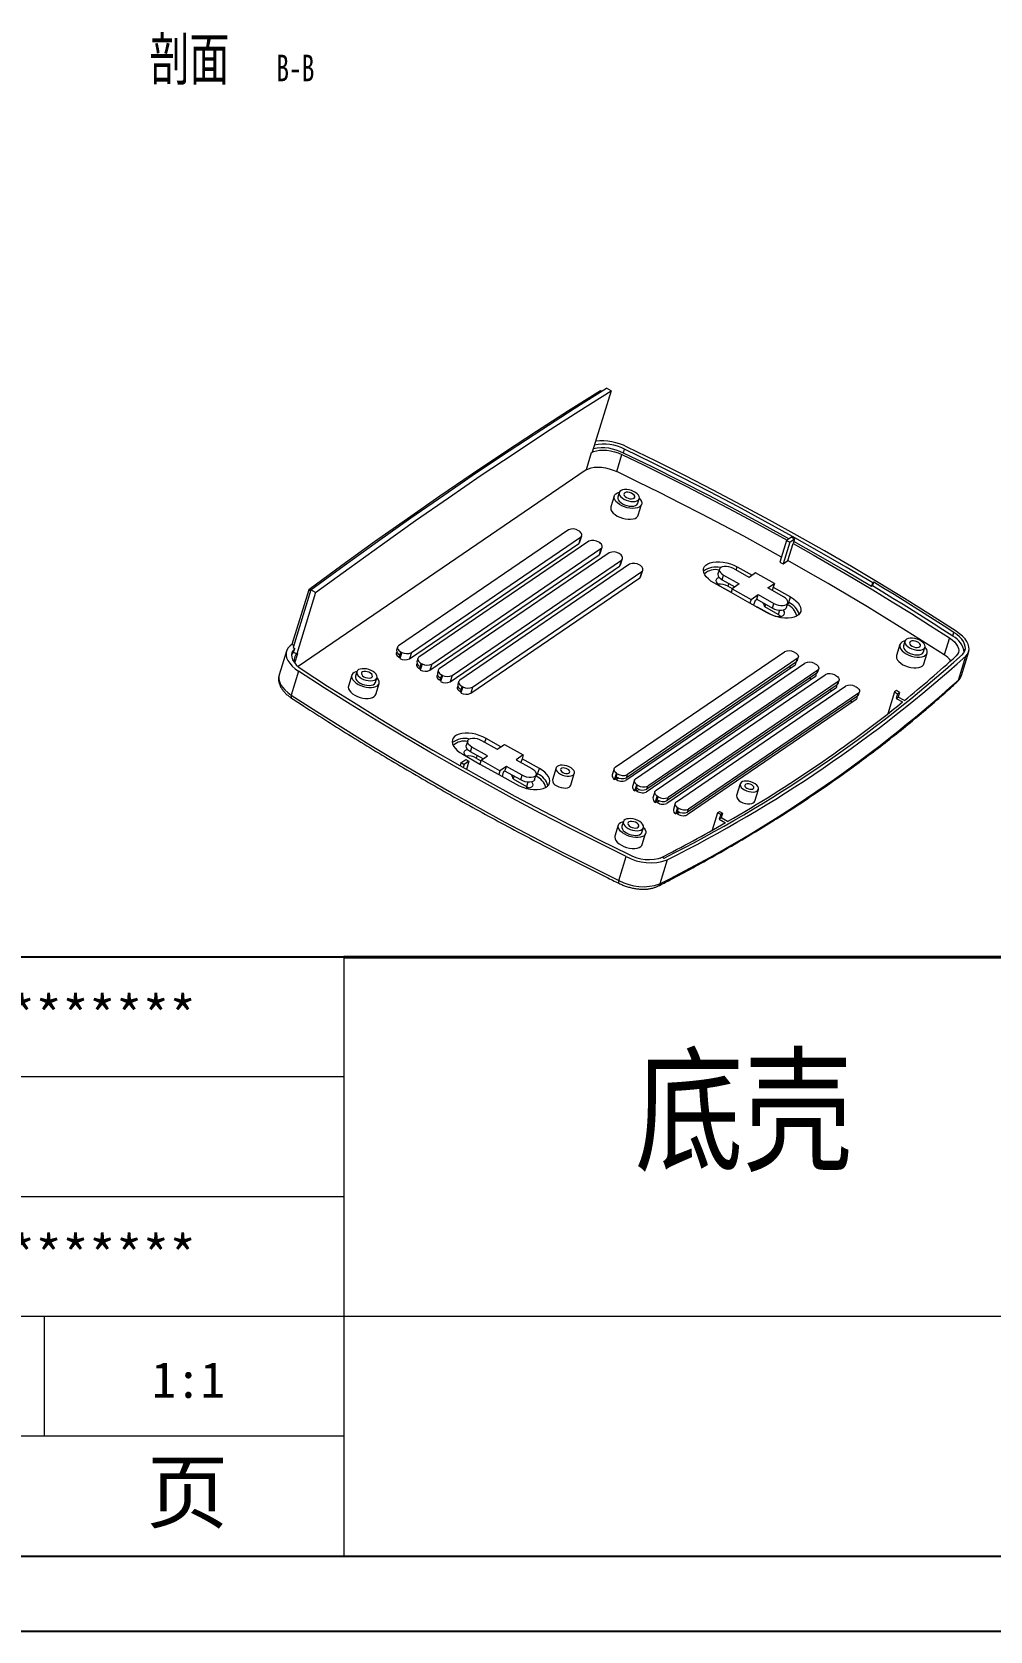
# Model space of a CAD drawing. Header units: inches. Extents: x 2104 to 4068, y 410 to 823.
# Drawn here: x 3097.7 to 3223.4, y 409.8 to 619.7 of the extents above; entities that cross this region are included whole.
import ezdxf

# ---------------------------------------------------------------- set-up
doc = ezdxf.new("R2010")
doc.units = ezdxf.units.IN
doc.layers.add('文字', color=81, linetype='Continuous')
doc.layers.add('粗实线', color=7, linetype='Continuous', lineweight=30)
doc.layers.add('细实线', color=3, linetype='Continuous', lineweight=9)
doc.styles.add('SLDTEXTSTYLE1', font='TXT', dxfattribs={"width": 0.75, "bigfont": 'bigfont'})
doc.styles.add('SLDTEXTSTYLE3', font='TXT', dxfattribs={"width": 0.7})
doc.styles.get("Standard").update_dxf_attribs({"font": 'txt', "bigfont": 'gbcbig.shx'})
doc.styles.add('宋体', font='', dxfattribs={"width": 0.8, "height": 3.5})
doc.styles.get('宋体').set_extended_font_data('SimSun')

# ---------------------------------------------------------------- blocks, each defined once
blk = doc.blocks.new('SW_NOTE_2')
at = {"color": 0, "linetype": 'Continuous', "lineweight": 0, "attachment_point": 2}
for s, insert, char_height, style in [('剖面', (8.33, 8.19), 6.35, 'SLDTEXTSTYLE1'), ('B-B', (22.23, 5.8), 3.5, 'SLDTEXTSTYLE3')]:
    blk.add_mtext(s, dxfattribs=dict(at, insert=insert, char_height=char_height, style=style))

msp = doc.modelspace()

# ---------------------------------------------------------------- linework, layer by layer
at = {"color": 7, "linetype": 'Continuous', "lineweight": 15}
for p, q in [((3173.708, 572.597), (3171.236, 564.53)), ((3172.44, 572.537), (3172.305, 572.612)), ((3173.708, 572.597), (3173.091, 572.945)), ((3175.346, 564.433), (3175.496, 564.922)), ((3171.114, 564.447), (3170.427, 562.206)), ((3171.114, 564.447), (3171.236, 564.53)), ((3174.451, 561.993), (3175.138, 564.234)), ((3170.427, 562.206), (3132.643, 536.402)), ((3174.124, 558.788), (3173.687, 557.362)), ((3174.789, 559.253), (3174.602, 558.642)), ((3177.231, 557.836), (3177.418, 558.447)), ((3177.272, 556.263), (3177.709, 557.689)), ((3168.113, 554.349), (3145.82, 539.124)), ((3169.549, 554.176), (3169.446, 554.234)), ((3147.266, 537.417), (3169.46, 552.574)), ((3147.516, 538.232), (3169.71, 553.388)), ((3170.788, 552.843), (3148.495, 537.619)), ((3169.71, 553.388), (3169.46, 552.574)), ((3169.61, 552.765), (3169.859, 553.58)), ((3172.224, 552.67), (3172.121, 552.728)), ((3172.284, 551.26), (3172.534, 552.074)), ((3196.742, 552.954), (3195.868, 550.102)), ((3197.153, 552.723), (3196.279, 549.871)), ((3197.379, 553.39), (3196.742, 552.954)), ((3196.742, 552.954), (3197.153, 552.723)), ((3196.918, 550.307), (3197.604, 552.547)), ((3197.153, 552.723), (3197.792, 553.159)), ((3197.792, 553.159), (3197.604, 552.547)), ((3149.941, 535.911), (3172.135, 551.068)), ((3150.191, 536.726), (3172.384, 551.883)), ((3173.463, 551.338), (3151.17, 536.113)), ((3152.865, 535.22), (3175.059, 550.377)), ((3172.384, 551.883), (3172.135, 551.068)), ((3174.899, 551.165), (3174.796, 551.223)), ((3175.059, 550.377), (3174.809, 549.562)), ((3174.959, 549.754), (3175.209, 550.569)), ((3195.868, 550.102), (3196.279, 549.871)), ((3196.279, 549.871), (3196.918, 550.307)), ((3152.616, 534.405), (3174.809, 549.562)), ((3176.137, 549.832), (3153.845, 534.608)), ((3155.29, 532.9), (3177.484, 548.057)), ((3155.54, 533.715), (3177.734, 548.872)), ((3177.573, 549.659), (3177.471, 549.717)), ((3177.734, 548.872), (3177.484, 548.057)), ((3177.634, 548.248), (3177.884, 549.063)), ((3187.929, 549.198), (3187.742, 548.587)), ((3188.3, 547.785), (3188.487, 548.396)), ((3188.487, 548.396), (3190.544, 547.238)), ((3191.82, 548.109), (3189.762, 549.267)), ((3190.26, 549.476), (3192.213, 548.377)), ((3192.673, 548.691), (3191.82, 548.109)), ((3195.142, 547.302), (3192.673, 548.691)), ((3134.04, 546.48), (3131.837, 539.291)), ((3134.316, 546.463), (3131.993, 538.885)), ((3134.933, 546.116), (3132.461, 538.049)), ((3134.279, 546.345), (3134.04, 546.48)), ((3134.933, 546.116), (3134.316, 546.463)), ((3189.462, 546.112), (3187.198, 547.386)), ((3188.05, 546.97), (3189.478, 546.166)), ((3188.3, 547.785), (3189.969, 546.845)), ((3189.634, 546.616), (3189.051, 546.945)), ((3189.612, 546.601), (3189.462, 546.112)), ((3191.931, 544.722), (3189.462, 546.112)), ((3190.544, 547.238), (3189.612, 546.601)), ((3189.612, 546.601), (3192.081, 545.211)), ((3192.081, 545.211), (3193.013, 545.848)), ((3192.826, 545.237), (3193.013, 545.848)), ((3193.013, 545.848), (3195.071, 544.69)), ((3194.289, 546.719), (3195.142, 547.302)), ((3196.346, 545.561), (3194.289, 546.719)), ((3194.992, 546.813), (3194.864, 546.395)), ((3195.142, 547.302), (3194.992, 546.813)), ((3194.992, 546.813), (3197.255, 545.539)), ((3207.897, 546.891), (3208.047, 547.38)), ((3208.025, 546.978), (3207.897, 546.891)), ((3208.025, 546.978), (3208.175, 547.467)), ((3208.175, 547.467), (3208.047, 547.38)), ((3192.081, 545.211), (3191.931, 544.722)), ((3194.194, 543.448), (3191.931, 544.722)), ((3192.608, 545.088), (3192.413, 544.451)), ((3192.608, 545.088), (3192.826, 545.237)), ((3192.826, 545.237), (3194.884, 544.079)), ((3192.881, 544.25), (3194.634, 543.264)), ((3193.991, 544.581), (3193.882, 544.225)), ((3195.635, 543.239), (3193.882, 544.225)), ((3194.884, 544.079), (3195.071, 544.69)), ((3196.716, 544.148), (3196.904, 544.759)), ((3196.84, 544.514), (3196.83, 544.52)), ((3197.03, 544.805), (3196.84, 544.514)), ((3196.919, 544.868), (3197.03, 544.805)), ((3197.03, 544.805), (3197.255, 545.539)), ((3212.277, 539.741), (3212.089, 539.129)), ((3218.115, 540.172), (3217.429, 537.932)), ((3218.56, 540.396), (3218.71, 540.885)), ((3131.105, 538.434), (3130.144, 535.297)), ((3131.582, 539.117), (3131.579, 539.107)), ((3131.837, 539.291), (3131.582, 539.117)), ((3131.582, 539.117), (3131.587, 539.114)), ((3132.076, 539.156), (3131.837, 539.291)), ((3131.993, 538.885), (3132.205, 538.766)), ((3132.056, 538.277), (3132.205, 538.766)), ((3132.056, 538.277), (3132.461, 538.049)), ((3132.461, 538.049), (3132.583, 538.132)), ((3145.687, 538.954), (3145.562, 538.547)), ((3145.822, 537.676), (3146.09, 537.859)), ((3146.111, 537.847), (3145.986, 537.44)), ((3146.008, 537.905), (3146.133, 538.313)), ((3146.008, 537.905), (3146.111, 537.847)), ((3146.236, 538.255), (3146.111, 537.847)), ((3146.133, 538.313), (3146.236, 538.255)), ((3147.516, 538.232), (3147.266, 537.417)), ((3148.362, 537.448), (3148.237, 537.041)), ((3174.263, 523.176), (3196.457, 538.333)), ((3198.153, 537.44), (3175.86, 522.215)), ((3197.737, 538.309), (3197.84, 538.252)), ((3198.028, 537.032), (3198.153, 537.44)), ((3198.161, 537.203), (3198.286, 537.61)), ((3211.611, 539.276), (3211.174, 537.85)), ((3214.719, 538.324), (3214.906, 538.935)), ((3214.76, 536.751), (3215.197, 538.177)), ((3219.287, 534.632), (3220.248, 537.769)), ((3219.68, 535.235), (3220.641, 538.373)), ((3132.713, 535.79), (3131.751, 532.653)), ((3139.685, 535.269), (3139.248, 533.843)), ((3140.35, 535.733), (3140.163, 535.122)), ((3148.497, 536.17), (3148.765, 536.353)), ((3148.786, 536.342), (3148.661, 535.934)), ((3148.683, 536.4), (3148.808, 536.807)), ((3148.683, 536.4), (3148.786, 536.342)), ((3148.911, 536.749), (3148.786, 536.342)), ((3148.808, 536.807), (3148.911, 536.749)), ((3150.191, 536.726), (3149.941, 535.911)), ((3151.037, 535.943), (3150.912, 535.535)), ((3151.358, 534.894), (3151.483, 535.301)), ((3151.483, 535.301), (3151.586, 535.244)), ((3197.853, 536.591), (3175.66, 521.434)), ((3198.028, 537.032), (3175.735, 521.808)), ((3176.938, 521.67), (3199.132, 536.827)), ((3200.702, 535.527), (3178.41, 520.302)), ((3200.827, 535.934), (3178.535, 520.71)), ((3179.613, 520.165), (3201.807, 535.321)), ((3200.412, 536.804), (3200.515, 536.746)), ((3200.702, 535.527), (3200.827, 535.934)), ((3200.836, 535.697), (3200.96, 536.105)), ((3203.086, 535.298), (3203.189, 535.24)), ((3142.792, 534.316), (3142.98, 534.928)), ((3142.833, 532.744), (3143.27, 534.17)), ((3151.172, 534.665), (3151.44, 534.848)), ((3151.461, 534.836), (3151.336, 534.429)), ((3151.358, 534.894), (3151.461, 534.836)), ((3151.586, 535.244), (3151.461, 534.836)), ((3152.865, 535.22), (3152.616, 534.405)), ((3153.711, 534.437), (3153.587, 534.03)), ((3153.847, 533.159), (3154.115, 533.342)), ((3154.135, 533.33), (3154.011, 532.923)), ((3154.033, 533.388), (3154.157, 533.796)), ((3154.033, 533.388), (3154.135, 533.33)), ((3154.26, 533.738), (3154.135, 533.33)), ((3154.157, 533.796), (3154.26, 533.738)), ((3155.54, 533.715), (3155.29, 532.9)), ((3200.528, 535.086), (3178.334, 519.929)), ((3203.203, 533.58), (3181.009, 518.423)), ((3203.377, 534.021), (3181.085, 518.797)), ((3203.502, 534.429), (3181.209, 519.204)), ((3182.288, 518.659), (3204.481, 533.816)), ((3203.377, 534.021), (3203.502, 534.429)), ((3203.51, 534.192), (3203.635, 534.599)), ((3205.761, 533.793), (3205.864, 533.735)), ((3211.155, 533.242), (3210.9, 533.068)), ((3211.567, 533.011), (3211.155, 533.242)), ((3205.878, 532.075), (3183.684, 516.918)), ((3206.052, 532.516), (3183.759, 517.291)), ((3206.177, 532.923), (3183.884, 517.699)), ((3206.052, 532.516), (3206.177, 532.923)), ((3206.185, 532.686), (3206.31, 533.093)), ((3210.9, 533.068), (3210.026, 530.216)), ((3210.9, 533.068), (3211.311, 532.837)), ((3211.311, 532.837), (3211.124, 532.225)), ((3211.124, 532.225), (3211.379, 532.4)), ((3211.124, 532.225), (3211.971, 531.749)), ((3211.311, 532.837), (3211.567, 533.011)), ((3211.567, 533.011), (3211.379, 532.4)), ((3212.202, 531.936), (3211.379, 532.4)), ((3210.026, 530.216), (3210.039, 530.209)), ((3159.257, 525.87), (3157.304, 526.97)), ((3154.243, 524.879), (3156.506, 523.605)), ((3154.894, 526.636), (3154.706, 526.025)), ((3155.264, 525.223), (3155.451, 525.835)), ((3156.933, 524.284), (3155.264, 525.223)), ((3157.509, 524.676), (3155.451, 525.835)), ((3156.727, 526.706), (3158.784, 525.548)), ((3158.784, 525.548), (3159.717, 526.185)), ((3159.717, 526.185), (3162.186, 524.795)), ((3162.186, 524.795), (3161.253, 524.158)), ((3162.186, 524.795), (3162.036, 524.306)), ((3154.015, 523.774), (3153.894, 523.381)), ((3154.015, 523.774), (3154.652, 524.21)), ((3154.425, 523.542), (3154.305, 523.149)), ((3155.064, 523.978), (3154.425, 523.542)), ((3154.652, 524.21), (3155.064, 523.978)), ((3155.064, 523.978), (3154.735, 522.906)), ((3156.015, 524.383), (3156.637, 524.033)), ((3156.656, 524.094), (3156.506, 523.605)), ((3156.506, 523.605), (3158.975, 522.215)), ((3156.656, 524.094), (3157.509, 524.676)), ((3159.125, 522.704), (3156.656, 524.094)), ((3159.125, 522.704), (3158.975, 522.215)), ((3159.978, 523.287), (3159.125, 522.704)), ((3159.79, 522.676), (3159.572, 522.527)), ((3159.79, 522.676), (3159.978, 523.287)), ((3161.848, 521.517), (3159.79, 522.676)), ((3162.035, 522.129), (3159.978, 523.287)), ((3161.253, 524.158), (3163.311, 523)), ((3162.036, 524.306), (3161.882, 523.804)), ((3164.299, 523.032), (3162.036, 524.306)), ((3164.075, 522.299), (3164.299, 523.032)), ((3166.497, 523.095), (3166.023, 521.547)), ((3174.114, 522.984), (3173.864, 522.169)), ((3158.975, 522.215), (3161.238, 520.941)), ((3159.572, 522.527), (3159.403, 521.974)), ((3160.956, 522.02), (3160.847, 521.664)), ((3160.847, 521.664), (3162.599, 520.677)), ((3161.848, 521.517), (3162.035, 522.129)), ((3163.681, 521.587), (3163.868, 522.198)), ((3163.885, 522.008), (3163.821, 522.044)), ((3163.867, 522.416), (3164.075, 522.299)), ((3163.885, 522.008), (3164.075, 522.299)), ((3168.413, 520.814), (3168.888, 522.362)), ((3174.174, 521.573), (3174.299, 521.981)), ((3174.306, 521.663), (3174.174, 521.573)), ((3174.299, 521.981), (3174.424, 522.388)), ((3174.402, 521.923), (3174.299, 521.981)), ((3174.388, 521.931), (3174.306, 521.663)), ((3174.402, 521.923), (3174.527, 522.33)), ((3174.722, 521.783), (3174.422, 521.578)), ((3174.527, 522.33), (3174.424, 522.388)), ((3175.735, 521.808), (3175.86, 522.215)), ((3176.788, 521.479), (3176.539, 520.664)), ((3176.974, 520.475), (3177.099, 520.883)), ((3177.077, 520.417), (3177.201, 520.825)), ((3177.201, 520.825), (3177.099, 520.883)), ((3178.41, 520.302), (3178.535, 520.71)), ((3190.662, 521.014), (3190.187, 519.466)), ((3176.849, 520.068), (3176.974, 520.475)), ((3176.981, 520.158), (3176.849, 520.068)), ((3177.077, 520.417), (3176.974, 520.475)), ((3177.063, 520.425), (3176.981, 520.158)), ((3177.397, 520.277), (3177.096, 520.072)), ((3179.463, 519.973), (3179.213, 519.158)), ((3179.524, 518.562), (3179.648, 518.97)), ((3179.655, 518.652), (3179.524, 518.562)), ((3179.648, 518.97), (3179.773, 519.377)), ((3179.751, 518.912), (3179.648, 518.97)), ((3179.737, 518.92), (3179.655, 518.652)), ((3179.751, 518.912), (3179.876, 519.319)), ((3180.071, 518.772), (3179.771, 518.567)), ((3179.876, 519.319), (3179.773, 519.377)), ((3181.085, 518.797), (3181.209, 519.204)), ((3182.138, 518.467), (3181.888, 517.653)), ((3192.578, 518.733), (3193.052, 520.281)), ((3182.198, 517.057), (3182.323, 517.464)), ((3182.33, 517.147), (3182.198, 517.057)), ((3182.323, 517.464), (3182.448, 517.871)), ((3182.426, 517.406), (3182.323, 517.464)), ((3182.412, 517.414), (3182.33, 517.147)), ((3182.426, 517.406), (3182.551, 517.813)), ((3182.746, 517.266), (3182.446, 517.061)), ((3182.551, 517.813), (3182.448, 517.871)), ((3183.759, 517.291), (3183.884, 517.699)), ((3187.686, 517.214), (3186.98, 514.912)), ((3187.686, 517.214), (3187.941, 517.389)), ((3188.097, 516.983), (3187.686, 517.214)), ((3188.097, 516.983), (3187.91, 516.372)), ((3188.165, 516.546), (3187.91, 516.372)), ((3187.91, 516.372), (3188.733, 515.908)), ((3187.941, 517.389), (3188.352, 517.157)), ((3188.352, 517.157), (3188.097, 516.983)), ((3188.352, 517.157), (3188.165, 516.546)), ((3189.012, 516.069), (3188.165, 516.546)), ((3174.663, 515.58), (3174.226, 514.154)), ((3175.328, 516.045), (3175.141, 515.434)), ((3177.77, 514.628), (3177.957, 515.239)), ((3177.811, 513.056), (3178.248, 514.482)), ((3174.742, 508.324), (3175.703, 511.461)), ((3181.064, 511.009), (3180.103, 507.872)), ((3180.473, 511.373), (3180.68, 511.257))]:
    msp.add_line(p, q, dxfattribs=at)
at = {"color": 8, "linetype": 'Continuous', "lineweight": 15}
for p, q in [((3190.132, 549.059), (3190.26, 549.476)), ((3189.16, 547.301), (3189.051, 546.945)), ((3195.805, 543.796), (3195.635, 543.239)), ((3132.199, 536.878), (3132.583, 538.132)), ((3145.601, 538.28), (3145.517, 538.006)), ((3148.276, 536.775), (3148.191, 536.5)), ((3150.95, 535.269), (3150.866, 534.994)), ((3153.625, 533.764), (3153.541, 533.489)), ((3157.15, 526.467), (3157.304, 526.97)), ((3156.124, 524.739), (3156.015, 524.383)), ((3162.77, 521.235), (3162.599, 520.677))]:
    msp.add_line(p, q, dxfattribs=at)
for p, q in [((3138.637, 498.267), (3020.677, 498.267)), ((2815.594, 419.627), (3374.557, 419.627)), ((2800.485, 409.797), (3384.387, 409.797))]:
    msp.add_line(p, q)
at = {"color": 7, "linetype": 'Continuous', "lineweight": 15, "flags": 128}
for points in [[(3172.305, 572.612), (3168.137, 569.977), (3163.947, 567.273), (3159.736, 564.503), (3155.503, 561.665), (3151.25, 558.76), (3146.977, 555.789), (3142.684, 552.752), (3138.371, 549.648), (3134.04, 546.48)], [(3134.316, 546.463), (3138.706, 549.678), (3143.077, 552.825), (3147.428, 555.905), (3151.758, 558.916), (3156.068, 561.86), (3160.357, 564.734), (3164.624, 567.54), (3168.869, 570.277), (3173.091, 572.945)], [(3134.933, 546.116), (3139.323, 549.331), (3143.694, 552.478), (3148.045, 555.557), (3152.375, 558.569), (3156.685, 561.512), (3160.974, 564.387), (3165.241, 567.193), (3169.486, 569.93), (3173.708, 572.597)], [(3171.114, 564.447), (3171.417, 564.61), (3171.782, 564.729), (3172.199, 564.801), (3172.658, 564.825), (3173.147, 564.799), (3173.653, 564.725), (3174.162, 564.603), (3174.662, 564.438), (3175.138, 564.234)], [(3208.047, 547.38), (3204.584, 549.438), (3201.08, 551.47), (3197.536, 553.475), (3193.954, 555.454), (3190.333, 557.405), (3186.676, 559.328), (3182.983, 561.223), (3179.256, 563.087), (3175.496, 564.922)], [(3219.006, 541.034), (3215.636, 543.195), (3212.22, 545.332), (3208.76, 547.443), (3205.256, 549.53), (3201.71, 551.589), (3198.123, 553.623), (3194.497, 555.628), (3190.831, 557.605), (3187.128, 559.554), (3183.389, 561.473), (3179.615, 563.362), (3175.807, 565.221)], [(3170.427, 562.206), (3170.73, 562.369), (3171.095, 562.488), (3171.512, 562.56), (3171.972, 562.584), (3172.46, 562.558), (3172.966, 562.484), (3173.475, 562.362), (3173.975, 562.198), (3174.451, 561.993)], [(3175.138, 564.234), (3177.963, 562.86), (3180.77, 561.469), (3183.557, 560.061), (3186.325, 558.636), (3189.073, 557.196), (3191.801, 555.739), (3194.507, 554.266), (3196.803, 552.996)], [(3197.058, 553.17), (3193.804, 554.965), (3190.183, 556.917), (3186.526, 558.84), (3182.833, 560.734), (3179.106, 562.598), (3175.346, 564.433)], [(3196.075, 550.778), (3193.82, 552.026), (3191.114, 553.498), (3188.386, 554.955), (3185.639, 556.396), (3182.871, 557.82), (3180.083, 559.228), (3177.276, 560.619), (3174.451, 561.993)], [(3177.426, 558.474), (3177.583, 558.279), (3177.694, 558.059), (3177.732, 557.847), (3177.696, 557.651), (3177.587, 557.479), (3177.409, 557.338), (3177.171, 557.234), (3176.881, 557.171), (3176.551, 557.152), (3176.196, 557.177), (3175.829, 557.246), (3175.466, 557.355), (3175.121, 557.501), (3174.809, 557.677), (3174.542, 557.875), (3174.331, 558.089), (3174.185, 558.309), (3174.111, 558.526), (3174.11, 558.731), (3174.183, 558.916), (3174.327, 559.073), (3174.536, 559.196), (3174.798, 559.279)], [(3174.602, 558.642), (3174.6, 558.634), (3174.59, 558.464), (3174.652, 558.281), (3174.782, 558.096), (3174.973, 557.919), (3175.215, 557.76)], [(3175.402, 558.371), (3175.682, 558.237), (3175.985, 558.136), (3176.294, 558.073), (3176.593, 558.053), (3176.865, 558.075), (3177.096, 558.139), (3177.274, 558.242), (3177.389, 558.377), (3177.435, 558.538), (3177.408, 558.715), (3177.312, 558.9), (3177.15, 559.082), (3176.932, 559.252), (3176.669, 559.4), (3176.376, 559.518), (3176.068, 559.6), (3175.762, 559.642), (3175.475, 559.641), (3175.221, 559.598), (3175.015, 559.514), (3174.868, 559.394), (3174.787, 559.245), (3174.777, 559.075), (3174.839, 558.892), (3174.969, 558.708), (3175.16, 558.531), (3175.402, 558.371)], [(3175.721, 558.589), (3175.942, 558.49), (3176.181, 558.43), (3176.411, 558.416), (3176.608, 558.449), (3176.751, 558.525), (3176.823, 558.637), (3176.817, 558.771), (3176.734, 558.914), (3176.583, 559.05), (3176.38, 559.165), (3176.147, 559.245), (3175.909, 559.282), (3175.692, 559.273), (3175.52, 559.218), (3175.411, 559.123), (3175.378, 558.998), (3175.423, 558.857), (3175.541, 558.716), (3175.721, 558.589)], [(3173.687, 557.362), (3173.664, 557.204), (3173.702, 556.992), (3173.813, 556.773), (3173.992, 556.555), (3174.232, 556.348), (3174.523, 556.159)], [(3174.523, 556.159), (3174.853, 555.998), (3175.209, 555.87), (3175.576, 555.78), (3175.939, 555.733), (3176.283, 555.73), (3176.594, 555.771), (3176.86, 555.855), (3177.069, 555.978), (3177.213, 556.136), (3177.272, 556.263)], [(3175.215, 557.76), (3175.495, 557.626), (3175.797, 557.525), (3176.106, 557.462), (3176.405, 557.442), (3176.678, 557.464), (3176.909, 557.528), (3177.087, 557.631), (3177.202, 557.766), (3177.231, 557.836)], [(3169.71, 553.388), (3169.793, 553.462), (3169.847, 553.547), (3169.872, 553.643), (3169.865, 553.747), (3169.829, 553.855), (3169.762, 553.964), (3169.668, 554.073), (3169.549, 554.176)], [(3172.384, 551.883), (3172.467, 551.956), (3172.522, 552.042), (3172.547, 552.138), (3172.54, 552.241), (3172.503, 552.349), (3172.437, 552.459), (3172.343, 552.567), (3172.224, 552.67)], [(3197.792, 553.159), (3197.74, 553.188), (3197.689, 553.216), (3197.637, 553.245), (3197.586, 553.274), (3197.534, 553.303), (3197.483, 553.332), (3197.431, 553.361), (3197.379, 553.39)], [(3197.604, 552.547), (3200.25, 551.05), (3202.872, 549.538), (3205.472, 548.012), (3208.049, 546.471), (3210.602, 544.917), (3213.131, 543.349), (3215.636, 541.767), (3218.115, 540.172)], [(3207.897, 546.891), (3204.435, 548.949), (3200.931, 550.981), (3197.687, 552.818)], [(3175.059, 550.377), (3175.142, 550.45), (3175.197, 550.536), (3175.221, 550.632), (3175.215, 550.736), (3175.178, 550.844), (3175.112, 550.953), (3175.018, 551.061), (3174.899, 551.165)], [(3187.198, 547.386), (3186.813, 547.629), (3186.48, 547.894), (3186.208, 548.173), (3186.005, 548.46), (3185.876, 548.746), (3185.825, 549.023), (3185.853, 549.284), (3185.96, 549.522), (3186.142, 549.73), (3186.395, 549.902), (3186.711, 550.035), (3187.083, 550.124), (3187.499, 550.166), (3187.949, 550.161), (3188.42, 550.11), (3188.9, 550.012), (3189.375, 549.871), (3189.832, 549.691), (3190.26, 549.476)], [(3217.429, 537.932), (3214.949, 539.526), (3212.445, 541.108), (3209.916, 542.676), (3207.362, 544.23), (3204.786, 545.771), (3202.186, 547.297), (3199.563, 548.809), (3196.918, 550.307)], [(3177.734, 548.872), (3177.817, 548.945), (3177.872, 549.03), (3177.896, 549.126), (3177.89, 549.23), (3177.853, 549.338), (3177.787, 549.448), (3177.692, 549.556), (3177.573, 549.659)], [(3187.906, 548.091), (3187.859, 548.077), (3187.659, 547.984), (3187.529, 547.852), (3187.478, 547.689), (3187.509, 547.507), (3187.621, 547.318), (3187.805, 547.135), (3188.05, 546.97)], [(3187.742, 548.587), (3187.727, 548.504), (3187.759, 548.322), (3187.871, 548.133), (3188.055, 547.949), (3188.3, 547.785)], [(3189.762, 549.267), (3189.474, 549.402), (3189.162, 549.498), (3188.848, 549.549), (3188.553, 549.551), (3188.296, 549.503), (3188.096, 549.41), (3187.966, 549.278), (3187.915, 549.115), (3187.946, 548.933), (3188.058, 548.744), (3188.242, 548.561), (3188.487, 548.396)], [(3218.56, 540.396), (3217.267, 541.232), (3215.967, 542.063), (3214.66, 542.892), (3213.346, 543.716), (3212.026, 544.537), (3210.699, 545.355), (3209.365, 546.168), (3208.025, 546.978)], [(3218.71, 540.885), (3217.417, 541.721), (3216.117, 542.552), (3214.81, 543.381), (3213.496, 544.205), (3212.176, 545.026), (3210.849, 545.844), (3209.515, 546.657), (3208.175, 547.467)], [(3192.773, 544.248), (3192.819, 544.249), (3192.881, 544.25)], [(3197.255, 545.539), (3197.641, 545.296), (3197.974, 545.031), (3198.246, 544.751), (3198.449, 544.465), (3198.578, 544.179), (3198.629, 543.902), (3198.6, 543.641), (3198.494, 543.403), (3198.312, 543.195), (3198.059, 543.022), (3197.742, 542.889), (3197.371, 542.801), (3196.954, 542.758), (3196.504, 542.763), (3196.033, 542.815), (3195.554, 542.913), (3195.079, 543.053), (3194.621, 543.234), (3194.194, 543.448)], [(3194.634, 543.264), (3194.922, 543.129), (3195.234, 543.033), (3195.548, 542.982), (3195.844, 542.98), (3196.1, 543.027), (3196.3, 543.12), (3196.43, 543.253), (3196.481, 543.416), (3196.45, 543.598), (3196.338, 543.787), (3196.303, 543.829)], [(3194.884, 544.079), (3195.172, 543.944), (3195.483, 543.847), (3195.798, 543.797), (3196.093, 543.795), (3196.35, 543.842), (3196.55, 543.935), (3196.68, 544.068), (3196.716, 544.148)], [(3195.071, 544.69), (3195.359, 544.555), (3195.671, 544.459), (3195.985, 544.408), (3196.281, 544.406), (3196.537, 544.453), (3196.737, 544.546), (3196.867, 544.679), (3196.918, 544.842), (3196.887, 545.024), (3196.775, 545.213), (3196.591, 545.396), (3196.346, 545.561)], [(3195.967, 542.996), (3195.879, 543.074), (3195.635, 543.239)], [(3212.286, 539.767), (3212.15, 539.731), (3211.911, 539.627), (3211.734, 539.486), (3211.625, 539.314), (3211.588, 539.118), (3211.627, 538.906), (3211.737, 538.687), (3211.916, 538.469), (3212.156, 538.261), (3212.447, 538.073)], [(3212.89, 538.859), (3213.17, 538.725), (3213.472, 538.624), (3213.781, 538.561), (3214.08, 538.541), (3214.353, 538.563), (3214.584, 538.627), (3214.762, 538.73), (3214.877, 538.865), (3214.922, 539.026), (3214.896, 539.203), (3214.799, 539.388), (3214.638, 539.57), (3214.42, 539.74), (3214.157, 539.888), (3213.864, 540.006), (3213.556, 540.088), (3213.25, 540.13), (3212.962, 540.129), (3212.708, 540.085), (3212.502, 540.001), (3212.355, 539.882), (3212.274, 539.733), (3212.265, 539.563), (3212.327, 539.38), (3212.457, 539.195), (3212.648, 539.018), (3212.89, 538.859)], [(3213.209, 539.076), (3213.43, 538.978), (3213.669, 538.918), (3213.899, 538.904), (3214.096, 538.937), (3214.238, 539.013), (3214.31, 539.124), (3214.305, 539.259), (3214.222, 539.402), (3214.07, 539.538), (3213.867, 539.653), (3213.634, 539.733), (3213.396, 539.77), (3213.18, 539.761), (3213.008, 539.706), (3212.899, 539.61), (3212.865, 539.486), (3212.91, 539.345), (3213.029, 539.203), (3213.209, 539.076)], [(3218.115, 540.172), (3218.47, 539.916), (3218.772, 539.644), (3219.015, 539.361), (3219.192, 539.075), (3219.3, 538.792), (3219.336, 538.518), (3219.299, 538.26), (3219.19, 538.023), (3219.012, 537.814)], [(3219.814, 537.983), (3220.015, 538.213), (3220.147, 538.471), (3220.208, 538.751), (3220.196, 539.049), (3220.112, 539.359), (3219.958, 539.676), (3219.736, 539.992), (3219.45, 540.303), (3219.106, 540.603), (3218.71, 540.885)], [(3220.248, 537.769), (3220.474, 538.028), (3220.623, 538.318), (3220.691, 538.634), (3220.678, 538.969), (3220.584, 539.318), (3220.41, 539.674), (3220.16, 540.03), (3219.839, 540.38), (3219.452, 540.717), (3219.006, 541.034)], [(3131.587, 539.114), (3131.331, 538.859), (3131.156, 538.57), (3131.064, 538.253), (3131.058, 537.912), (3131.138, 537.556), (3131.302, 537.192), (3131.547, 536.826), (3131.869, 536.465), (3132.26, 536.118), (3132.713, 535.79)], [(3132.205, 538.766), (3131.979, 538.528), (3131.836, 538.256), (3131.778, 537.956), (3131.807, 537.637), (3131.922, 537.304), (3132.121, 536.968), (3132.398, 536.635), (3132.748, 536.313), (3133.162, 536.011)], [(3132.056, 538.277), (3131.83, 538.039), (3131.778, 537.961)], [(3145.584, 538.315), (3145.537, 538.262), (3145.496, 538.163), (3145.502, 538.053), (3145.552, 537.936), (3145.645, 537.819), (3145.775, 537.708), (3145.936, 537.61), (3146.025, 537.567)], [(3145.82, 539.124), (3145.737, 539.047), (3145.688, 538.956), (3145.676, 538.853), (3145.701, 538.742), (3145.762, 538.629), (3145.857, 538.516), (3145.982, 538.41), (3146.133, 538.313)], [(3148.495, 537.619), (3148.411, 537.542), (3148.363, 537.45), (3148.35, 537.347), (3148.375, 537.237), (3148.437, 537.123), (3148.532, 537.011), (3148.657, 536.904), (3148.808, 536.807)], [(3197.84, 538.252), (3197.991, 538.154), (3198.116, 538.048), (3198.211, 537.935), (3198.272, 537.822), (3198.297, 537.712), (3198.285, 537.608), (3198.236, 537.517), (3198.153, 537.44)], [(3211.174, 537.85), (3211.151, 537.692), (3211.19, 537.48), (3211.3, 537.261), (3211.479, 537.043), (3211.719, 536.835), (3212.01, 536.647)], [(3212.089, 539.129), (3212.087, 539.122), (3212.077, 538.951), (3212.139, 538.769), (3212.269, 538.584), (3212.46, 538.407), (3212.703, 538.247)], [(3212.447, 538.073), (3212.778, 537.912), (3213.133, 537.784), (3213.5, 537.694), (3213.863, 537.647), (3214.208, 537.644), (3214.519, 537.685), (3214.785, 537.769), (3214.994, 537.892), (3215.138, 538.049), (3215.211, 538.234), (3215.21, 538.44), (3215.135, 538.656), (3214.989, 538.876), (3214.913, 538.962)], [(3212.703, 538.247), (3212.982, 538.113), (3213.285, 538.013), (3213.594, 537.95), (3213.893, 537.93), (3214.165, 537.952), (3214.397, 538.016), (3214.575, 538.119), (3214.689, 538.254), (3214.719, 538.324)], [(3175.703, 511.461), (3171.91, 513.333), (3168.151, 515.235), (3164.427, 517.167), (3160.74, 519.128), (3157.092, 521.118), (3153.482, 523.136), (3149.913, 525.181), (3146.386, 527.252), (3142.901, 529.349), (3139.459, 531.472), (3136.063, 533.619), (3132.713, 535.79)], [(3133.162, 536.011), (3136.502, 533.847), (3139.888, 531.706), (3143.318, 529.59), (3146.793, 527.499), (3150.309, 525.434), (3153.867, 523.396), (3157.466, 521.384), (3161.103, 519.401), (3164.778, 517.446), (3168.49, 515.52), (3172.238, 513.623), (3176.02, 511.757)], [(3140.36, 535.76), (3140.224, 535.724), (3139.985, 535.62), (3139.808, 535.479), (3139.698, 535.307), (3139.662, 535.111), (3139.7, 534.899), (3139.811, 534.679), (3139.99, 534.462), (3140.23, 534.254), (3140.521, 534.066)], [(3140.964, 534.851), (3141.243, 534.717), (3141.546, 534.616), (3141.855, 534.554), (3142.154, 534.533), (3142.426, 534.556), (3142.658, 534.62), (3142.836, 534.722), (3142.95, 534.858), (3142.996, 535.018), (3142.97, 535.196), (3142.873, 535.381), (3142.711, 535.563), (3142.493, 535.732), (3142.23, 535.88), (3141.937, 535.999), (3141.629, 536.081), (3141.323, 536.123), (3141.036, 536.122), (3140.782, 536.078), (3140.576, 535.994), (3140.429, 535.875), (3140.348, 535.726), (3140.338, 535.555), (3140.4, 535.373), (3140.53, 535.188), (3140.721, 535.011), (3140.964, 534.851)], [(3141.282, 535.069), (3141.504, 534.97), (3141.742, 534.911), (3141.972, 534.897), (3142.169, 534.93), (3142.312, 535.006), (3142.384, 535.117), (3142.378, 535.252), (3142.295, 535.395), (3142.144, 535.531), (3141.941, 535.645), (3141.708, 535.726), (3141.47, 535.763), (3141.253, 535.754), (3141.081, 535.698), (3140.973, 535.603), (3140.939, 535.478), (3140.984, 535.338), (3141.103, 535.196), (3141.282, 535.069)], [(3148.259, 536.809), (3148.211, 536.756), (3148.171, 536.658), (3148.176, 536.547), (3148.227, 536.43), (3148.319, 536.313), (3148.45, 536.203), (3148.61, 536.105), (3148.7, 536.062)], [(3150.933, 535.304), (3150.886, 535.251), (3150.846, 535.152), (3150.851, 535.041), (3150.901, 534.924), (3150.994, 534.808), (3151.124, 534.697), (3151.285, 534.599), (3151.375, 534.556)], [(3151.17, 536.113), (3151.086, 536.036), (3151.037, 535.945), (3151.025, 535.841), (3151.05, 535.731), (3151.111, 535.618), (3151.207, 535.505), (3151.332, 535.398), (3151.483, 535.301)], [(3197.339, 536.24), (3197.268, 536.283), (3197.068, 536.377)], [(3200.515, 536.746), (3200.665, 536.649), (3200.791, 536.542), (3200.886, 536.43), (3200.947, 536.316), (3200.972, 536.206), (3200.96, 536.103), (3200.911, 536.011), (3200.827, 535.934)], [(3212.01, 536.647), (3212.341, 536.486), (3212.696, 536.358), (3213.063, 536.268), (3213.426, 536.221), (3213.771, 536.218), (3214.082, 536.259), (3214.348, 536.343), (3214.557, 536.466), (3214.701, 536.623), (3214.76, 536.751)], [(3139.248, 533.843), (3139.225, 533.685), (3139.263, 533.473), (3139.374, 533.253), (3139.553, 533.036), (3139.793, 532.828), (3140.084, 532.64)], [(3140.163, 535.122), (3140.161, 535.114), (3140.151, 534.944), (3140.213, 534.762), (3140.343, 534.577), (3140.534, 534.4), (3140.776, 534.24)], [(3140.521, 534.066), (3140.851, 533.905), (3141.207, 533.776), (3141.574, 533.687), (3141.937, 533.64), (3142.281, 533.637), (3142.593, 533.678), (3142.858, 533.762), (3143.067, 533.885), (3143.211, 534.042), (3143.284, 534.227), (3143.284, 534.432), (3143.209, 534.649), (3143.063, 534.869), (3142.987, 534.955)], [(3140.776, 534.24), (3141.056, 534.106), (3141.359, 534.005), (3141.668, 533.943), (3141.967, 533.922), (3142.239, 533.945), (3142.47, 534.009), (3142.648, 534.111), (3142.763, 534.247), (3142.792, 534.316)], [(3153.608, 533.798), (3153.561, 533.745), (3153.521, 533.647), (3153.526, 533.536), (3153.576, 533.419), (3153.669, 533.302), (3153.799, 533.192), (3153.96, 533.094), (3154.05, 533.051)], [(3153.845, 534.608), (3153.761, 534.531), (3153.712, 534.439), (3153.7, 534.336), (3153.725, 534.225), (3153.786, 534.112), (3153.881, 534), (3154.007, 533.893), (3154.157, 533.796)], [(3200.014, 534.734), (3199.942, 534.777), (3199.742, 534.871)], [(3202.688, 533.229), (3202.617, 533.272), (3202.417, 533.366)], [(3203.189, 535.24), (3203.34, 535.143), (3203.465, 535.037), (3203.561, 534.924), (3203.622, 534.811), (3203.647, 534.7), (3203.635, 534.597), (3203.586, 534.506), (3203.502, 534.429)], [(3205.864, 533.735), (3206.015, 533.638), (3206.14, 533.531), (3206.235, 533.419), (3206.297, 533.305), (3206.322, 533.195), (3206.309, 533.092), (3206.261, 533), (3206.177, 532.923)], [(3131.751, 532.653), (3135.102, 530.482), (3138.498, 528.335), (3141.939, 526.212), (3145.424, 524.115), (3148.952, 522.043), (3152.521, 519.999), (3156.13, 517.981), (3159.779, 515.991), (3163.466, 514.03), (3167.189, 512.098), (3170.948, 510.196), (3174.742, 508.324)], [(3140.084, 532.64), (3140.414, 532.479), (3140.77, 532.35), (3141.137, 532.261), (3141.5, 532.214), (3141.844, 532.211), (3142.156, 532.252), (3142.421, 532.336), (3142.63, 532.459), (3142.774, 532.616), (3142.833, 532.744)], [(3205.363, 531.723), (3205.292, 531.766), (3205.092, 531.86)], [(3157.304, 526.97), (3156.877, 527.184), (3156.419, 527.364), (3155.944, 527.505), (3155.465, 527.603), (3154.993, 527.655), (3154.543, 527.66), (3154.127, 527.617), (3153.756, 527.528), (3153.439, 527.396), (3153.186, 527.223), (3153.004, 527.015), (3152.897, 526.777), (3152.869, 526.516), (3152.92, 526.239), (3153.049, 525.953), (3153.252, 525.666), (3153.524, 525.387), (3153.857, 525.122), (3154.243, 524.879)], [(3155.451, 525.835), (3155.207, 525.999), (3155.022, 526.183), (3154.91, 526.372), (3154.879, 526.554), (3154.93, 526.717), (3155.06, 526.849), (3155.26, 526.942), (3155.517, 526.989), (3155.812, 526.988), (3156.127, 526.937), (3156.439, 526.841), (3156.727, 526.706)], [(3154.736, 524.601), (3154.585, 524.757), (3154.473, 524.946), (3154.442, 525.128), (3154.493, 525.291), (3154.623, 525.423), (3154.823, 525.516), (3154.87, 525.529)], [(3155.264, 525.223), (3155.019, 525.388), (3154.835, 525.571), (3154.723, 525.761), (3154.692, 525.943), (3154.706, 526.025)], [(3154.425, 523.542), (3154.374, 523.571), (3154.323, 523.6), (3154.271, 523.629), (3154.22, 523.658), (3154.169, 523.687), (3154.117, 523.716), (3154.066, 523.745), (3154.015, 523.774)], [(3161.238, 520.941), (3161.665, 520.727), (3162.123, 520.547), (3162.598, 520.406), (3163.077, 520.308), (3163.549, 520.256), (3163.999, 520.251), (3164.415, 520.294), (3164.786, 520.383), (3165.103, 520.515), (3165.356, 520.688), (3165.538, 520.896), (3165.645, 521.134), (3165.673, 521.395), (3165.622, 521.672), (3165.493, 521.958), (3165.29, 522.245), (3165.018, 522.524), (3164.685, 522.789), (3164.299, 523.032)], [(3163.311, 523), (3163.555, 522.835), (3163.74, 522.652), (3163.851, 522.463), (3163.883, 522.28), (3163.832, 522.118), (3163.702, 521.985), (3163.502, 521.892), (3163.245, 521.845), (3162.949, 521.847), (3162.635, 521.897), (3162.323, 521.994), (3162.035, 522.129)], [(3167.055, 522.293), (3167.331, 522.163), (3167.629, 522.068), (3167.932, 522.015), (3168.219, 522.006), (3168.474, 522.043), (3168.679, 522.123), (3168.823, 522.241), (3168.895, 522.39), (3168.892, 522.56), (3168.813, 522.741), (3168.664, 522.92), (3168.454, 523.088), (3168.196, 523.233), (3167.907, 523.347), (3167.604, 523.421), (3167.306, 523.452), (3167.033, 523.438), (3166.802, 523.379), (3166.626, 523.279), (3166.517, 523.145), (3166.482, 522.984), (3166.523, 522.808), (3166.638, 522.626), (3166.819, 522.451), (3167.055, 522.293)], [(3167.374, 522.511), (3167.569, 522.425), (3167.779, 522.376), (3167.979, 522.369), (3168.144, 522.406), (3168.255, 522.481), (3168.297, 522.587), (3168.267, 522.709), (3168.168, 522.834), (3168.011, 522.946), (3167.816, 523.032), (3167.606, 523.082), (3167.407, 523.088), (3167.241, 523.052), (3167.131, 522.976), (3167.088, 522.87), (3167.118, 522.748), (3167.217, 522.623), (3167.374, 522.511)], [(3174.424, 522.388), (3174.305, 522.492), (3174.211, 522.6), (3174.144, 522.709), (3174.107, 522.817), (3174.101, 522.921), (3174.126, 523.017), (3174.18, 523.103), (3174.263, 523.176)], [(3163.681, 521.587), (3163.644, 521.506), (3163.514, 521.374), (3163.314, 521.281), (3163.058, 521.234), (3162.762, 521.236), (3162.448, 521.286), (3162.136, 521.382), (3161.848, 521.517)], [(3163.267, 521.268), (3163.303, 521.226), (3163.414, 521.037), (3163.446, 520.854), (3163.395, 520.692), (3163.265, 520.559), (3163.064, 520.466), (3162.808, 520.419), (3162.551, 520.418)], [(3162.599, 520.677), (3162.843, 520.513), (3162.932, 520.435)], [(3166.58, 520.745), (3166.856, 520.615), (3167.155, 520.52), (3167.457, 520.466), (3167.745, 520.458), (3167.999, 520.495), (3168.205, 520.575), (3168.348, 520.693), (3168.413, 520.814)], [(3177.099, 520.883), (3176.98, 520.986), (3176.885, 521.094), (3176.819, 521.204), (3176.782, 521.312), (3176.776, 521.415), (3176.8, 521.511), (3176.855, 521.597), (3176.938, 521.67)], [(3191.219, 520.212), (3191.495, 520.082), (3191.794, 519.987), (3192.096, 519.934), (3192.384, 519.925), (3192.638, 519.962), (3192.844, 520.042), (3192.987, 520.16), (3193.059, 520.309), (3193.056, 520.479), (3192.978, 520.659), (3192.829, 520.839), (3192.619, 521.007), (3192.361, 521.152), (3192.071, 521.266), (3191.768, 521.34), (3191.471, 521.371), (3191.198, 521.357), (3190.966, 521.298), (3190.79, 521.198), (3190.681, 521.064), (3190.647, 520.903), (3190.688, 520.726), (3190.802, 520.545), (3190.983, 520.37), (3191.219, 520.212)], [(3191.538, 520.43), (3191.733, 520.344), (3191.943, 520.295), (3192.143, 520.288), (3192.308, 520.325), (3192.419, 520.4), (3192.462, 520.506), (3192.432, 520.628), (3192.332, 520.753), (3192.176, 520.865), (3191.981, 520.951), (3191.771, 521), (3191.571, 521.007), (3191.406, 520.97), (3191.295, 520.895), (3191.252, 520.789), (3191.282, 520.667), (3191.381, 520.542), (3191.538, 520.43)], [(3179.773, 519.377), (3179.654, 519.48), (3179.56, 519.589), (3179.494, 519.698), (3179.457, 519.806), (3179.451, 519.91), (3179.475, 520.006), (3179.53, 520.091), (3179.613, 520.165)], [(3182.448, 517.871), (3182.329, 517.975), (3182.235, 518.083), (3182.169, 518.193), (3182.132, 518.301), (3182.125, 518.404), (3182.15, 518.5), (3182.204, 518.586), (3182.288, 518.659)], [(3190.745, 518.664), (3191.021, 518.533), (3191.319, 518.439), (3191.622, 518.385), (3191.909, 518.377), (3192.164, 518.414), (3192.369, 518.494), (3192.512, 518.612), (3192.578, 518.733)], [(3175.941, 515.163), (3176.221, 515.029), (3176.524, 514.928), (3176.833, 514.866), (3177.131, 514.845), (3177.404, 514.867), (3177.635, 514.932), (3177.813, 515.034), (3177.928, 515.169), (3177.973, 515.33), (3177.947, 515.508), (3177.851, 515.692), (3177.689, 515.874), (3177.471, 516.044), (3177.208, 516.192), (3176.915, 516.31), (3176.607, 516.392), (3176.301, 516.434), (3176.013, 516.433), (3175.76, 516.39), (3175.554, 516.306), (3175.406, 516.186), (3175.326, 516.037), (3175.316, 515.867), (3175.378, 515.685), (3175.508, 515.5), (3175.699, 515.323), (3175.941, 515.163)], [(3175.499, 514.378), (3175.208, 514.566), (3174.968, 514.773), (3174.789, 514.991), (3174.678, 515.21), (3174.64, 515.422), (3174.676, 515.619), (3174.785, 515.791), (3174.963, 515.932), (3175.201, 516.036), (3175.337, 516.072)], [(3175.141, 515.434), (3175.138, 515.426), (3175.129, 515.256), (3175.19, 515.073), (3175.321, 514.889), (3175.512, 514.712), (3175.754, 514.552)], [(3177.964, 515.267), (3178.041, 515.181), (3178.186, 514.961), (3178.261, 514.744), (3178.262, 514.539), (3178.189, 514.354), (3178.045, 514.197), (3177.836, 514.073), (3177.57, 513.99), (3177.259, 513.948), (3176.915, 513.951), (3176.552, 513.999), (3176.185, 514.088), (3175.829, 514.216), (3175.499, 514.378)], [(3175.754, 514.552), (3176.034, 514.418), (3176.336, 514.317), (3176.645, 514.254), (3176.944, 514.234), (3177.217, 514.256), (3177.448, 514.32), (3177.626, 514.423), (3177.741, 514.558), (3177.77, 514.628)], [(3176.26, 515.381), (3176.481, 515.282), (3176.72, 515.222), (3176.95, 515.208), (3177.147, 515.241), (3177.289, 515.317), (3177.362, 515.429), (3177.356, 515.563), (3177.273, 515.707), (3177.122, 515.843), (3176.918, 515.957), (3176.685, 516.037), (3176.448, 516.075), (3176.231, 516.065), (3176.059, 516.01), (3175.95, 515.915), (3175.917, 515.79), (3175.961, 515.649), (3176.08, 515.508), (3176.26, 515.381)], [(3174.226, 514.154), (3174.203, 513.997), (3174.241, 513.784), (3174.352, 513.565), (3174.531, 513.347), (3174.771, 513.14), (3175.062, 512.952)], [(3175.062, 512.952), (3175.392, 512.79), (3175.748, 512.662), (3176.115, 512.573), (3176.478, 512.525), (3176.822, 512.522), (3177.133, 512.564), (3177.399, 512.647), (3177.608, 512.771), (3177.752, 512.928), (3177.811, 513.056)]]:
    msp.add_lwpolyline(points, dxfattribs=at)
at = {"color": 8, "linetype": 'Continuous', "lineweight": 15, "flags": 128}
for points in [[(3130.144, 535.297), (3130.103, 535.115), (3130.097, 534.775), (3130.177, 534.419), (3130.341, 534.055), (3130.586, 533.689), (3130.907, 533.328), (3131.298, 532.981), (3131.751, 532.653)], [(3131.751, 532.653), (3131.724, 532.538), (3131.714, 532.436), (3131.723, 532.351), (3131.751, 532.285), (3131.789, 532.247)], [(3174.742, 508.324), (3174.711, 508.21), (3174.694, 508.113), (3174.691, 508.034), (3174.702, 507.979), (3174.727, 507.947), (3174.73, 507.946)]]:
    msp.add_lwpolyline(points, dxfattribs=at)
at = {"color": 7, "linetype": 'Continuous', "lineweight": 15}
for centre, radius, start, end in [((3172.593, 559.116), 5.987, 62.63026, 101.75505), ((3172.743, 559.605), 5.987, 62.63026, 101.75505), ((3172.373, 558.343), 7.687, 63.4625, 95.11894), ((3168.672, 553.038), 1.425, 57.07724, 113.078), ((3169.271, 552.876), 0.356, 302.02384, 341.93511), ((3171.346, 551.532), 1.425, 57.07724, 113.078), ((3171.946, 551.37), 0.356, 302.02384, 341.93511), ((3174.021, 550.026), 1.425, 57.07724, 113.078), ((3176.696, 548.521), 1.425, 57.07724, 113.078), ((3174.621, 549.864), 0.356, 302.02384, 341.93511), ((3177.295, 548.359), 0.356, 302.02384, 341.93511), ((3187.474, 546.719), 2.741, 77.37585, 126.70471), ((3187.407, 546.955), 2.166, 77.12082, 132.20809), ((3187.996, 545.148), 2.083, 59.57982, 97.69643), ((3192.793, 544.096), 1.097, 6.74524, 37.69716), ((3195.988, 542.513), 2.176, 14.12352, 66.9245), ((3196.056, 542.565), 2.443, 16.87144, 66.48869), ((3217.288, 537.905), 2.797, 7.77531, 62.94677), ((3133.114, 537.283), 1.002, 122.01459, 205.66503), ((3146.224, 538.531), 0.662, 178.63758, 250.97293), ((3146.651, 538.774), 1.49, 243.52525, 294.40115), ((3146.9, 539.588), 1.49, 243.52525, 294.40115), ((3101.006, 669.935), 177.557, 296.66157, 311.99945), ((3101.29, 669.889), 177.783, 296.66157, 311.99945), ((3197.073, 536.976), 1.49, 63.52525, 114.40115), ((3116.495, 649.707), 151.756, 309.09942, 312.49638), ((3215.584, 534.977), 3.483, 38.86476, 58.0298), ((3148.899, 537.025), 0.662, 178.63758, 250.97293), ((3149.325, 537.268), 1.49, 243.52525, 294.40115), ((3149.575, 538.083), 1.49, 243.52525, 294.40115), ((3151.574, 535.52), 0.662, 178.63758, 250.97293), ((3197.705, 536.823), 0.275, 302.59854, 32.4176), ((3197.863, 537.298), 0.312, 301.73803, 342.22092), ((3199.747, 535.47), 1.49, 63.52525, 114.40115), ((3200.38, 535.318), 0.275, 302.59854, 32.4176), ((3200.538, 535.792), 0.312, 301.73803, 342.22092), ((3202.422, 533.965), 1.49, 63.52525, 114.40115), ((3152, 535.762), 1.49, 243.52525, 294.40115), ((3152.25, 536.577), 1.49, 243.52525, 294.40115), ((3154.248, 534.014), 0.662, 178.63758, 250.97293), ((3154.925, 535.072), 1.49, 243.52525, 294.40115), ((3100.328, 666.752), 177.783, 296.66157, 311.99945), ((3203.055, 533.812), 0.275, 302.59854, 32.4176), ((3203.213, 534.287), 0.312, 301.73803, 342.22092), ((3205.097, 532.459), 1.49, 63.52525, 114.40115), ((3154.675, 534.257), 1.49, 243.52525, 294.40115), ((3100.971, 669.633), 177.011, 299.82628, 308.83475), ((3205.729, 532.306), 0.275, 302.59854, 32.4176), ((3205.888, 532.781), 0.312, 301.73803, 342.22092), ((3154.519, 524.21), 2.744, 77.29357, 126.69392), ((3154.436, 524.472), 2.139, 78.22965, 132.33666), ((3154.954, 522.556), 2.113, 59.86467, 97.41158), ((3159.757, 521.535), 1.097, 6.74524, 37.69716), ((3163.032, 520.006), 2.176, 14.12352, 66.9245), ((3163.1, 520.059), 2.443, 16.87144, 66.48869), ((3166.852, 521.528), 0.829, 178.71806, 250.89245), ((3174.461, 522.101), 0.601, 173.48307, 241.51386), ((3175.168, 522.644), 1.305, 228.67442, 292.12306), ((3175.176, 523.119), 1.425, 237.07724, 293.078), ((3175.301, 523.527), 1.425, 237.07724, 293.078), ((3177.135, 520.596), 0.601, 173.48307, 241.51386), ((3177.976, 522.021), 1.425, 237.07724, 293.078), ((3177.843, 521.138), 1.305, 228.67442, 292.12306), ((3177.851, 521.613), 1.425, 237.07724, 293.078), ((3179.81, 519.09), 0.601, 173.48307, 241.51386), ((3180.517, 519.633), 1.305, 228.67442, 292.12306), ((3180.526, 520.108), 1.425, 237.07724, 293.078), ((3180.651, 520.515), 1.425, 237.07724, 293.078), ((3191.016, 519.447), 0.829, 178.71806, 250.89245), ((3182.485, 517.584), 0.601, 173.48307, 241.51386), ((3183.192, 518.127), 1.305, 228.67442, 292.12306), ((3183.201, 518.602), 1.425, 237.07724, 293.078), ((3183.326, 519.01), 1.425, 237.07724, 293.078), ((3085.196, 696.057), 207.782, 297.19298, 299.88725), ((3178.886, 517.199), 6.562, 240.98082, 289.38419), ((3178.674, 516.528), 5.459, 240.90938, 289.23664), ((3177.925, 514.062), 6.562, 240.98082, 289.38419)]:
    msp.add_arc(centre, radius, start, end, dxfattribs=at)
at = {"color": 8, "linetype": 'Continuous', "lineweight": 15}
for centre, radius, start, end in [((3218.792, 534.779), 0.516, 312.73375, 343.47787), ((3218.405, 535.636), 1.336, 311.31425, 342.55713), ((3179.643, 507.996), 0.476, 298.19708, 344.95124)]:
    msp.add_arc(centre, radius, start, end, dxfattribs=at)
at = {"color": 7, "linetype": 'Continuous', "lineweight": 15}
for points, knots in [([(3130.156, 535.311), (3130.141, 535.271), (3130.086, 535.123), (3130.059, 534.849), (3130.072, 534.502), (3130.152, 534.153), (3130.292, 533.805), (3130.494, 533.458), (3130.759, 533.115), (3131.082, 532.785), (3131.429, 532.493), (3131.679, 532.322), (3131.789, 532.247)], [0, 0, 0, 0, 0.0377751, 0.1382909, 0.2385281, 0.3406832, 0.4466087, 0.5572161, 0.6720597, 0.7895482, 0.9078358, 1, 1, 1, 1]), ([(3179.868, 507.576), (3180.397, 507.849), (3181.932, 508.641), (3184.432, 509.977), (3187.351, 511.594), (3190.216, 513.244), (3193.029, 514.927), (3195.788, 516.641), (3198.492, 518.388), (3201.142, 520.165), (3203.737, 521.974), (3206.277, 523.814), (3208.76, 525.684), (3211.187, 527.584), (3213.558, 529.515), (3215.87, 531.475), (3217.724, 533.107), (3218.801, 534.089), (3219.142, 534.4)], [0, 0, 0, 0, 0.03513343, 0.10186408, 0.16859359, 0.23532085, 0.30204562, 0.36876763, 0.43548658, 0.5022022, 0.56891419, 0.63562223, 0.70232603, 0.76902526, 0.83571962, 0.9024088, 0.96909249, 1, 1, 1, 1]), ([(3219.142, 534.4), (3219.198, 534.455), (3219.344, 534.596), (3219.524, 534.862), (3219.644, 535.091), (3219.672, 535.219), (3219.675, 535.232)], [0, 0, 0, 0, 0.2331532, 0.6044614, 0.9625553, 1, 1, 1, 1]), ([(3131.789, 532.247), (3132.329, 531.894), (3133.894, 530.871), (3136.515, 529.193), (3139.664, 527.22), (3142.851, 525.268), (3146.076, 523.338), (3149.336, 521.43), (3152.631, 519.545), (3155.961, 517.683), (3159.324, 515.846), (3162.719, 514.032), (3166.146, 512.243), (3169.604, 510.48), (3172.469, 509.051), (3174.185, 508.212), (3174.73, 507.946)], [0, 0, 0, 0, 0.04051619, 0.11749025, 0.19446365, 0.27143579, 0.3484067, 0.42537643, 0.50234502, 0.57931251, 0.65627895, 0.73324438, 0.81020886, 0.88717242, 0.96413511, 1, 1, 1, 1]), ([(3174.73, 507.946), (3174.816, 507.905), (3175.063, 507.788), (3175.49, 507.62), (3176.01, 507.452), (3176.539, 507.322), (3177.07, 507.231), (3177.596, 507.18), (3178.111, 507.171), (3178.608, 507.205), (3179.081, 507.287), (3179.505, 507.407), (3179.753, 507.523), (3179.868, 507.576)], [0, 0, 0, 0, 0.0506288, 0.1455861, 0.2404148, 0.3352674, 0.4302886, 0.5256729, 0.6216368, 0.7183968, 0.8161231, 0.9148082, 1, 1, 1, 1])]:
    msp.add_open_spline(points, degree=3, knots=knots, dxfattribs=at)
at = {"layer": '粗实线', "color": 7, "lineweight": 40}
msp.add_line((3374.557, 498.267), (3138.637, 498.267), dxfattribs=at)
at = {"layer": '细实线', "color": 7}
for p, q in [((3138.637, 498.267), (3138.637, 419.627)), ((3138.637, 482.539), (3020.677, 482.539)), ((3138.637, 466.811), (3020.677, 466.811)), ((3374.557, 451.083), (3020.677, 451.083)), ((3099.317, 451.083), (3099.317, 435.355)), ((3138.637, 435.355), (3020.677, 435.355))]:
    msp.add_line(p, q, dxfattribs=at)

# ---------------------------------------------------------------- block references
at = {"color": 7, "linetype": 'Continuous', "lineweight": 0}
msp.add_blockref('SW_NOTE_2', (3110.053, 610.923), dxfattribs=at)

# ---------------------------------------------------------------- texts
at = {"char_height": 5.17242, "width": 2939.74597, "attachment_point": 1}
for insert in [(3087.586, 493.139), (3087.586, 461.683)]:
    msp.add_mtext('{\\fSimHei|b0|i0|c134|p49;*********}', dxfattribs=dict(at, insert=insert))
at = {"layer": '文字', "color": 0, "insert": (3176.816, 484.69), "char_height": 13.1067, "width": 167.56403, "attachment_point": 1, "style": '宋体'}
msp.add_mtext('底壳', dxfattribs=at)
at = {"layer": '细实线', "color": 7, "attachment_point": 1}
for s, insert, char_height, width in [('{\\fSimSun|b0|i0|c134|p54;1:1}', (3113.423, 445.127), 4.7184, 20.71231), ('{\\fSimSun|b0|i0|c134|p54; 共   页}', (3080.619, 431.984), 7.864, 58.98)]:
    msp.add_mtext(s, dxfattribs=dict(at, insert=insert, char_height=char_height, width=width))

doc.saveas('drawing.dxf')
